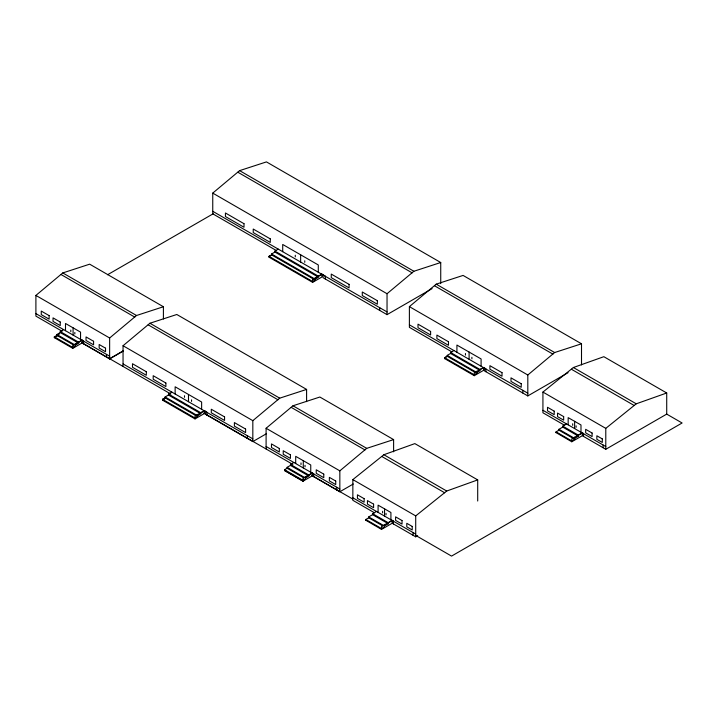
<?xml version="1.0" encoding="UTF-8"?>
<svg xmlns="http://www.w3.org/2000/svg" width="718" height="718" viewBox="0 0 718 718"><rect width="100%" height="100%" fill="white"/><g stroke="black" fill="none" stroke-linecap="round" stroke-linejoin="round"><path stroke-width="1.08" d="M276.367 250.537L212.752 213.811L212.752 193.106L239.606 170.633L266.45 161.9L440.735 262.519L440.735 283.646M432.101 288.627L387.038 314.646L387.038 293.725L413.891 271.26L440.735 262.519M451.981 351.928L409.386 327.336L409.386 306.631L436.23 284.157L463.083 275.425L581.508 343.796L581.508 364.915M568.082 372.669L527.811 395.914L527.811 375.002L554.655 352.529L581.508 343.796M62.125 331.267L35.9 316.126L35.9 295.421L62.78 272.93L89.669 264.179L163.408 306.748L163.408 318.971M123.083 351.147L109.639 358.91L109.639 337.99L136.519 315.498L163.408 306.748M123.047 366.44L123.047 345.735L149.927 323.244L176.808 314.493L306.595 389.416L306.595 401.64M266.27 433.816L252.826 441.579L252.826 420.667L279.715 398.167L306.595 389.416M266.1 448.983L266.1 428.269L292.98 405.778L319.86 397.027L393.608 439.604L393.608 451.828M353.283 484.004L339.838 491.758L339.838 470.846L366.719 448.355L393.608 439.604M564.671 425.334L542.925 412.778L542.925 392.073L573.386 367.517L603.847 356.693L666.717 392.988L666.717 414.106L605.786 449.28L582.702 435.952L582.702 433.062M605.786 449.28L605.786 428.368L636.247 403.812L666.717 392.988M374.599 512.867L352.852 500.311L352.852 479.606L383.852 454.736L414.842 443.607L477.703 479.902L477.703 501.02M417.652 535.7L415.713 536.813L415.713 515.901L446.713 491.031L477.703 479.902M107.583 274.743L213.174 213.776M77.732 342.639L60.258 332.551L60.258 331.572L63.624 329.625M73.398 344.9L56.893 335.369L56.893 334.498L60.258 332.551M83.53 343.832L83.53 340.942L82.067 340.099L82.067 342.989L72.805 348.347L54.362 337.693L54.362 336.832L59.63 333.843M57.144 336.087L54.362 337.693L54.406 336.859M82.067 340.099L72.805 345.448L72.787 348.239M82.067 340.269L78.702 342.217L60.258 331.572M317.544 276.672L274.931 252.063L274.931 251.076L278.288 249.137M314.188 279.49L271.566 254.881L271.566 254.001L274.931 252.063M325.326 279.015L325.326 276.125L321.879 274.132L321.879 277.022L312.626 282.362L269.035 257.197L269.035 256.344L271.566 254.881M271.673 254.944L269.142 256.398L269.142 257.259M109.639 358.704L123.047 350.958M321.879 274.132L312.626 279.473L312.626 282.362M321.879 274.303L318.514 276.242L274.931 251.076M199.981 413.218L168.479 395.035L168.479 394.047L171.844 392.109M196.615 416.045L165.113 397.853L165.113 396.973L168.479 395.035M162.654 400.222L162.582 399.316L165.113 397.853M162.654 399.361L165.194 397.898M164.431 399.109L162.582 400.177L195.036 418.917L204.307 413.568L204.307 410.669L206.874 412.15L206.874 415.049M204.307 410.669L195.036 416.027L195.036 418.917M204.307 410.84L200.941 412.787L168.479 394.047M197.576 415.713L200.941 413.774L200.941 412.617M479.211 370.003L450.554 353.453L450.554 352.475L453.92 350.537M475.855 372.821L447.188 356.272L447.188 355.401L450.554 353.453M447.188 356.272L444.657 357.735L444.729 358.641M447.26 356.316L444.729 357.779L474.275 374.841L476.806 373.378L476.806 371.341M307.932 475.495L290.458 465.408L290.458 464.42L293.824 462.473M303.597 477.757L287.092 468.226L287.092 467.346L290.458 465.408M313.73 476.689L313.73 473.79L312.267 472.956L312.267 475.846L303.005 481.195L284.561 470.55L284.561 469.689L287.137 468.253M483.537 367.463L474.275 372.804L474.275 375.694L483.537 370.353L483.537 367.463L485.88 368.81L485.88 371.709M483.537 367.634L480.171 369.573L450.554 352.475M312.267 472.956L303.005 478.305L303.005 481.195M312.267 473.126L308.902 475.065L290.458 464.42M388.33 522.596L388.33 523.745L372.606 514.671L372.606 513.693L376.492 511.449M382.604 525.8L368.729 517.795L368.729 516.915L372.606 514.671M365.839 519.5L365.839 520.362L365.803 519.473L368.765 517.813M392.216 520.353L381.527 526.518L381.527 529.417L392.216 523.242L392.216 520.353L393.455 521.071L393.455 523.96M392.216 520.523L388.33 522.767L372.606 513.693M388.33 523.745L384.444 525.989L368.729 516.915M578.466 435.027L578.466 436.185L562.75 427.102L562.75 426.124L566.565 423.916M573.736 438.725L558.936 430.181L558.936 429.31L562.75 427.102M558.972 430.208L556.064 431.841L556.064 432.703L556.1 431.859L571.779 440.915L574.651 439.263L574.651 437.226M582.289 432.819L571.779 438.886L571.779 441.776L582.289 435.718L582.289 432.819L583.528 433.537L583.528 436.436M582.289 432.999L578.466 435.198L562.75 426.124M574.651 438.384L578.466 436.185M666.564 414.026L682.1 422.992L451.55 556.1L415.614 535.359M239.606 170.633L413.891 271.26M436.23 284.157L554.655 352.529M237.864 172.23L412.15 272.858M434.498 285.755L552.914 354.127M573.386 367.517L636.247 403.812M571.411 369.249L634.281 405.544M212.752 193.106L387.038 293.725M409.386 306.631L527.811 375.002M542.925 392.073L605.786 428.368M212.752 211.298L387.038 311.926M409.386 324.823L527.811 393.195M387.038 314.646L323.028 277.686L323.028 274.797M527.811 395.914L484.318 370.802L484.318 367.912M542.925 410.274L605.786 446.56M271.566 254.001L315.157 279.167L318.514 277.229L318.514 276.071M447.188 355.401L476.806 372.498L480.171 370.56L480.171 369.402M269.035 256.344L312.626 281.51L315.157 280.047L315.157 278.01M444.657 358.596L474.275 375.694M558.936 429.31L573.727 437.845M556.1 432.622L571.77 441.767M383.852 454.736L446.713 491.031M381.841 456.495L444.702 492.781M62.78 272.93L136.519 315.498M149.927 323.244L279.715 398.167M292.98 405.778L366.719 448.355M61.039 274.527L134.778 317.105M148.186 324.841L277.965 399.773M291.239 407.384L364.977 449.953M35.9 295.421L109.639 337.99M123.047 345.735L252.826 420.667M266.1 428.269L339.838 470.846M352.852 479.606L415.713 515.901M65.5 330.702L65.5 323.486L80.551 332.12L80.551 339.399M175.138 394.002L175.138 386.787L201.632 402.026L201.632 409.305M35.9 313.613L109.639 356.191M123.047 363.927L252.826 438.86M266.1 446.47L339.838 489.039M352.852 497.798L415.713 534.093M81.502 342.459L170.893 394.065M203.912 413.128L292.872 464.438M311.702 475.361L352.493 498.911M391.337 521.34L393.284 522.462M109.639 358.91L82.552 343.276L82.552 340.377M252.826 441.579L205.16 414.062L205.16 411.163M339.838 491.758L312.752 476.124L312.752 473.234M415.713 536.813L392.629 523.485L392.629 520.595M56.893 334.498L75.336 345.143L78.702 343.195L78.702 342.046M165.113 396.973L196.615 415.166M287.092 467.346L305.536 478L308.902 476.052L308.902 474.894M54.362 336.832L72.805 347.485L75.336 346.022L75.336 343.985M162.582 399.316L195.036 418.055L197.576 416.593L197.576 414.564M284.561 469.689L303.005 480.333L305.536 478.87L305.536 476.842M284.606 470.478L302.987 481.087M365.803 519.473L381.527 528.556L384.444 526.868L384.444 524.84M365.839 520.263L381.509 529.408M603.129 445.025L603.129 447.754M580.988 432.245L580.988 424.975L568.162 417.625L568.162 424.841M576.105 425.801L576.105 427.336M574.624 421.295L574.624 428.574M572.686 423.764L572.686 425.361M522.803 390.305L522.803 393.024M481.096 366.225L481.096 358.955L456.917 345.053L456.917 352.269M471.897 357.286L471.897 358.82M469.105 352.026L469.105 359.305M465.461 353.507L465.461 355.105M413.056 532.559L413.056 535.278M390.915 519.778L390.915 512.499L378.09 505.149L378.09 512.365M386.033 513.325L386.033 514.869M384.552 508.829L384.552 516.098M382.613 511.297L382.613 512.894M379.669 307.672L379.669 310.391M336.724 487.244L336.724 489.963M318.289 272.23L318.289 264.96L282.712 244.47L282.712 251.686M310.75 472.247L310.75 464.977L295.699 456.343L295.699 463.559M305.024 465.309L305.024 466.853M304.755 260.787L304.755 262.321M303.283 460.66L303.283 467.939M301.013 462.939L301.013 464.537M300.645 254.764L300.645 262.043M295.277 255.249L295.277 256.847M284.606 469.716L284.606 470.577M247.342 435.691L247.342 438.411M191.553 399.854L191.553 401.389M188.493 394.442L188.493 401.712M184.499 395.717L184.499 397.314M106.524 354.387L106.524 357.106M74.825 332.461L74.825 333.996M73.083 327.812L73.083 335.082M70.813 330.083L70.813 331.68M244.003 223.702L225.434 212.986L225.434 216.522L244.003 227.247L244.003 223.702M270.273 238.879L253.239 229.042L253.239 232.578L270.273 242.415L270.273 238.879M349.074 284.373L331.258 274.079L331.258 277.624L349.074 287.909L349.074 284.373M377.345 300.689L362.285 291.993L362.285 295.538L377.345 304.235L377.345 300.689M430.612 331.447L418.002 324.159L418.002 327.704L430.612 334.992L430.612 331.447M448.472 341.75L436.894 335.073L436.894 338.618L448.472 345.295L448.472 341.75M502.017 372.669L489.909 365.677L489.909 369.223L502.017 376.214L502.017 372.669M521.223 383.753L510.992 377.847L510.992 381.393L521.223 387.298L521.223 383.753M554.197 411.145L547.502 407.277L547.502 410.822L554.197 414.681L554.197 411.145M563.675 416.611L557.527 413.065L557.527 416.611L563.675 420.156L563.675 416.611M592.099 433.026L585.664 429.31L585.664 432.855L592.099 436.562L592.099 433.026M602.294 438.904L596.855 435.772L596.855 439.317L602.294 442.45L602.294 438.904M279.32 448.463L271.467 443.93L271.467 447.476L279.32 452.008L279.32 448.463M290.44 454.88L283.233 450.724L283.233 454.27L290.44 458.425L290.44 454.88M323.773 474.131L316.234 469.778L316.234 473.324L323.773 477.676L323.773 474.131M335.737 481.033L329.365 477.362L329.365 480.898L335.737 484.578L335.737 481.033M49.12 315.615L41.267 311.074L41.267 314.619L49.12 319.151L49.12 315.615M60.24 322.032L53.033 317.868L53.033 321.413L60.24 325.577L60.24 322.032M93.582 341.283L86.034 336.93L86.034 340.467L93.582 344.819L93.582 341.283M105.537 348.185L99.165 344.505L99.165 348.05L105.537 351.73L105.537 348.185M146.31 371.727L132.489 363.739L132.489 367.284L146.31 375.272L146.31 371.727M165.885 383.026L153.194 375.702L153.194 379.239L165.885 386.562L165.885 383.026M224.563 416.898L211.289 409.242L211.289 412.787L224.563 420.443L224.563 416.898M245.61 429.05L234.391 422.579L234.391 426.124L245.61 432.595L245.61 429.05M364.125 498.669L357.429 494.801L357.429 498.346L364.125 502.214L364.125 498.669M373.602 504.144L367.454 500.599L367.454 504.135L373.602 507.689L373.602 504.144M402.026 520.55L395.591 516.843L395.591 520.388L402.026 524.095L402.026 520.55M412.222 526.438L406.783 523.305L406.783 526.85L412.222 529.983L412.222 526.438"/></g></svg>
